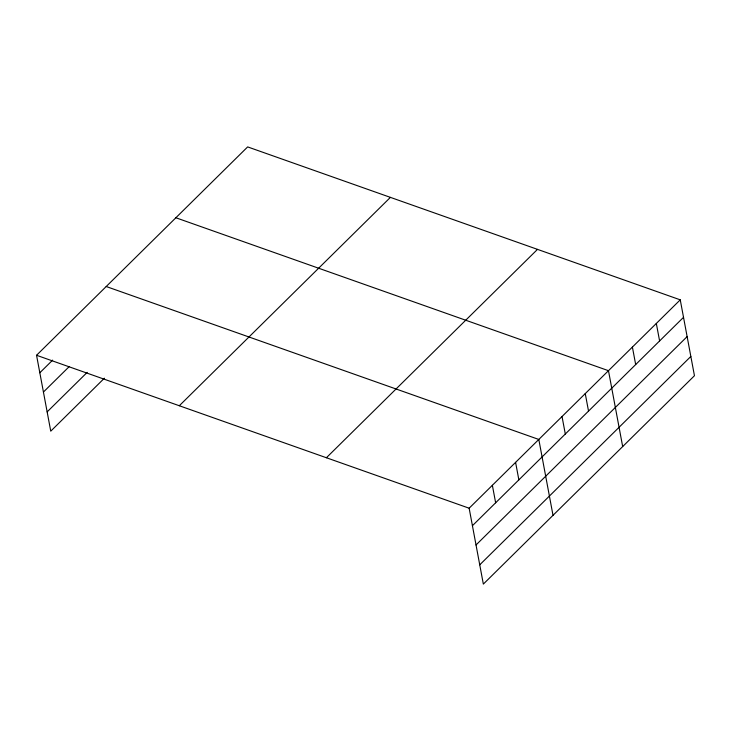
<?xml version="1.0" encoding="UTF-8"?>
<svg xmlns="http://www.w3.org/2000/svg" width="731" height="731" viewBox="0 0 731 731"><rect width="100%" height="100%" fill="white"/><g stroke="black" fill="none" stroke-linecap="round" stroke-linejoin="round"><path stroke-width="1.1" d="M104.396 378.201L50.75 431.162L36.55 355.275L247.654 146.904L680.25 299.838L694.45 375.725L483.346 584.096L469.147 508.209L680.25 299.838M39.821 372.773L52.632 360.127M43.431 392.044L69.052 366.752M47.149 411.891L87.181 372.371M179.305 405.751L390.409 197.37M326.391 457.743L537.495 249.372M472.418 525.708L683.522 317.336M476.027 544.979L687.131 336.607M479.746 564.825L690.841 356.454M175.879 217.756L608.475 370.69L622.675 446.568M106.214 286.515L538.811 439.45L553.011 515.337M36.55 355.275L469.147 508.209M656.328 323.458L659.6 340.957M632.397 347.07L635.678 364.568M585.257 393.607L588.528 411.105M562.029 416.533L565.31 434.022M515.593 462.376L518.864 479.865M492.365 485.293L495.645 502.791"/></g></svg>
